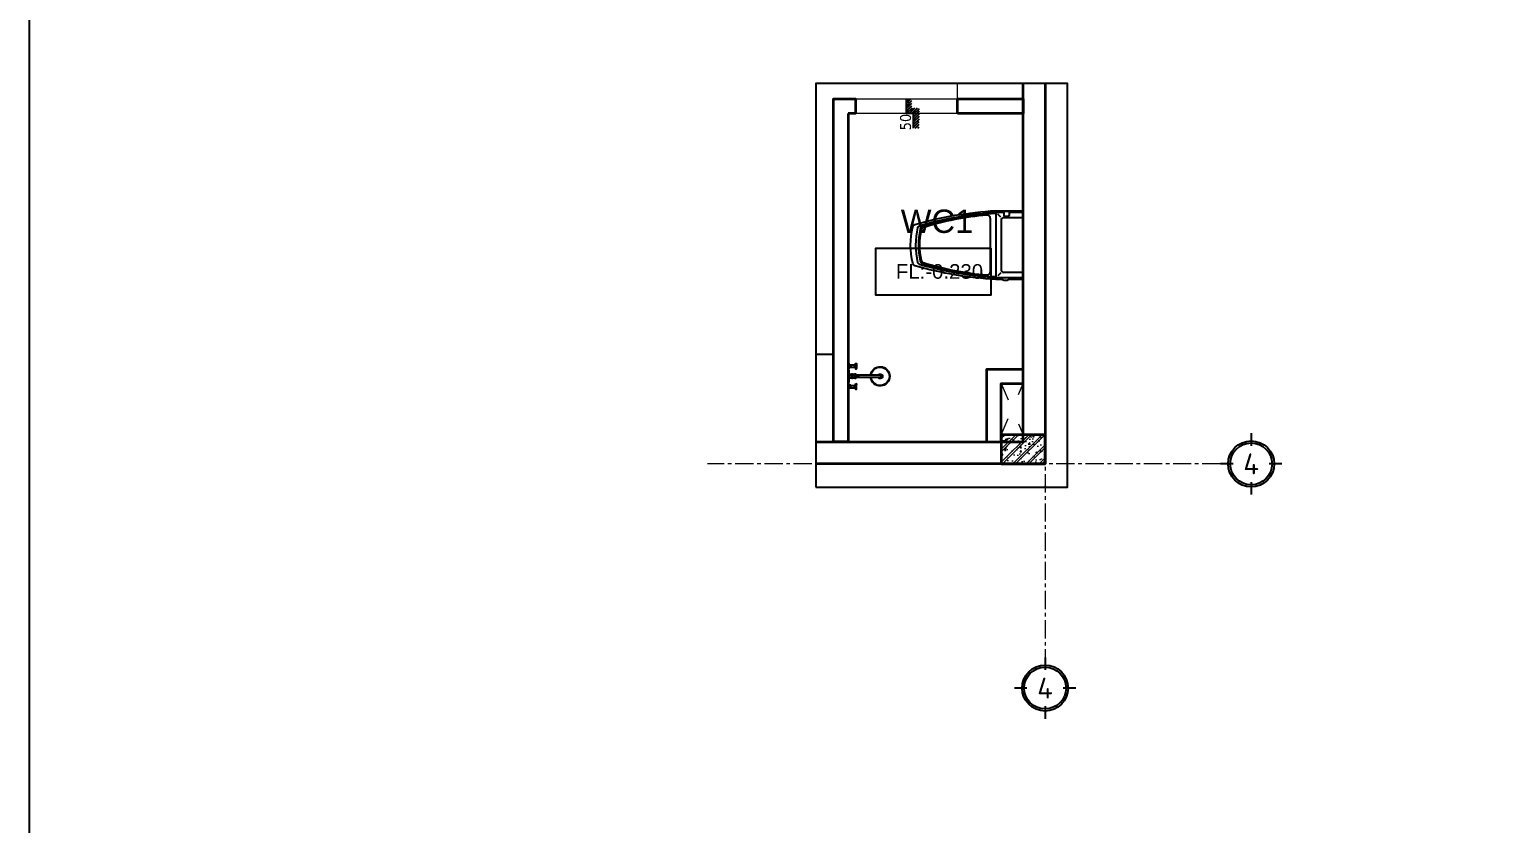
# Model space of a CAD drawing. Header units: inches. Extents: x 236662 to 497023, y -248575 to 81795.
# Drawn here: x 402912 to 412993, y -189015 to -183574 of the extents above; entities that cross this region are included whole.
import ezdxf
from ezdxf.enums import TextEntityAlignment as Align
from ezdxf.xclip import XClip

# ---------------------------------------------------------------- set-up
doc = ezdxf.new("R2010")
doc.units = ezdxf.units.IN
doc.header["$LTSCALE"] = 10
doc.header["$MEASUREMENT"] = 0
doc.set_wipeout_variables(frame=1)
for name, pattern in [('ACAD_ISO03W100', [30, 12, -18]), ('CENTER', [2, 1.25, -0.25, 0.25, -0.25]), ('DASHED2', [0.375, 0.25, -0.125]), ('HIDDEN', [0.375, 0.25, -0.125])]:
    doc.linetypes.add(name, pattern=pattern)
for name, color, linetype in [('01. HP_TEXT', 9, 'Continuous'), ('07. HP_KY HIEU', 43, 'Continuous'), ('07. HP_KY HIEU @ 1', 43, 'Continuous'), ('08. HP_DIM', 118, 'Continuous'), ('10. HP_VAT DUNG 1', 144, 'Continuous'), ('TEXT', 2, 'Continuous')]:
    doc.layers.add(name, color=color, linetype=linetype)
for name, color, linetype, lineweight in [('02. HP_BE TONG', 1, 'Continuous', 35), ('03. HP_TUONG', 2, 'Continuous', 35), ('05. HP_TRUC', 251, 'CENTER', 5), ('06. HP_THAY 1', 134, 'Continuous', 15), ('06. HP_THAY 2', 147, 'Continuous', 13), ('09_HP_HATCH', 8, 'Continuous', 5), ('14. HP_OPENING', 250, 'ACAD_ISO03W100', 5), ('GHICHU', 7, 'Continuous', 9), ('N KHUAT', 8, 'Continuous', 5)]:
    doc.layers.add(name, color=color, linetype=linetype, lineweight=lineweight)
doc.styles.add('AVO', font='VAVOB.TTF')
doc.styles.add('BAOANNOTE', font='arial.ttf', dxfattribs={"width": 0.8})
doc.styles.add('ISOCP50', font='isocpeur.ttf')
doc.styles.get("Standard").update_dxf_attribs({"font": 'arial.ttf'})
doc.styles.add('Tahoma', font='tahoma.ttf')
doc.styles.add('TEXT (none)', font='arial.ttf')
doc.styles.add('text2', font='VHELVCN.TTF')
doc.dimstyles.new('AL-100', dxfattribs={"dimtxt": 220, "dimasz": 150, "dimexe": 150, "dimexo": 150, "dimgap": 80, "dimtad": 1, "dimdec": 0, "dimzin": 9, "dimtxsty": 'text2', "dimblk": 'ARCHTICK', "dimcen": 1, "dimdle": 150, "dimclrd": 256, "dimclre": 256, "dimclrt": 7, "dimadec": 0, "dimazin": 0, "dimtfac": 1, "dimtdec": 0, "dimtix": 1, "dimtmove": 2, "dimatfit": 3, "dimldrblk": 'ARCHTICK', "dimfxl": 1, "dimtolj": 1, "dimtzin": 0, "dimlwd": -1, "dimlwe": -1, "dimarcsym": 0})

# ---------------------------------------------------------------- blocks, each defined once
blk = doc.blocks.new('_ArchTick')
at = {"color": 0, "linetype": 'ByBlock', "const_width": 0.15}
blk.add_lwpolyline([(-0.5, -0.5), (0.5, 0.5)], dxfattribs=at)
blk = doc.blocks.new('*D1342')
at = {"layer": '08. HP_DIM', "transparency": 16777216}
for p, q in [((1239, 150), (1239, -3750)), ((365, 0), (1389, 0)), ((365, -3600), (1389, -3600))]:
    blk.add_line(p, q, dxfattribs=at)
at = {"layer": 'Defpoints', "color": 0, "transparency": 16777216}
for p in [(215, 0), (215, -3600), (1239, -3600)]:
    blk.add_point(p, dxfattribs=at)
at = {"layer": '08. HP_DIM', "transparency": 16777216, "xscale": 150, "yscale": 150, "zscale": 150}
for p, rotation in [((1239, 0), 90), ((1239, -3600), 270)]:
    blk.add_blockref('_ArchTick', p, dxfattribs=dict(at, rotation=rotation))
at = {"layer": '08. HP_DIM', "color": 7, "transparency": 16777216, "insert": (1047, -1880), "char_height": 220, "attachment_point": 5, "rotation": 90, "style": 'text2'}
blk.add_mtext('\\A1;3600', dxfattribs=at)
blk = doc.blocks.new('Level mark - Plan 2')
blk.add_lwpolyline([(12.53, 0.4), (12.53, 3.6), (4.64, 3.6), (4.64, 0.4)], close=True)
at = {"style": 'BAOANNOTE', "flags": 8}
blk.add_attdef('FL%%P0.000', text='', height=2, dxfattribs=at).set_placement((9, 2), align=Align.MIDDLE_CENTER)
blk = doc.blocks.new('*D1343')
at = {"layer": '08. HP_DIM', "transparency": 16777216}
for p, q in [((-15000, -3756), (-15000, -4742)), ((-9550, -3756), (-9550, -4742)), ((-15150, -4592), (-9400, -4592))]:
    blk.add_line(p, q, dxfattribs=at)
at = {"layer": 'Defpoints', "color": 0, "transparency": 16777216}
for p in [(-15000, -3606), (-9550, -3606), (-9550, -4592)]:
    blk.add_point(p, dxfattribs=at)
at = {"layer": '08. HP_DIM', "transparency": 16777216, "xscale": 150, "yscale": 150, "zscale": 150, "rotation": 180}
blk.add_blockref('_ArchTick', (-15000, -4592), dxfattribs=at)
at = {"layer": '08. HP_DIM', "transparency": 16777216, "xscale": 150, "yscale": 150, "zscale": 150}
blk.add_blockref('_ArchTick', (-9550, -4592), dxfattribs=at)
at = {"layer": '08. HP_DIM', "color": 7, "transparency": 16777216, "insert": (-12275, -4402), "char_height": 220, "attachment_point": 5, "style": 'text2'}
blk.add_mtext('\\A1;5450', dxfattribs=at)
blk = doc.blocks.new('*D1344')
at = {"layer": '08. HP_DIM', "transparency": 16777216}
for p, q in [((-9550, -3750), (-9550, -4742)), ((-5450, -3750), (-5450, -4742)), ((-9700, -4592), (-5300, -4592))]:
    blk.add_line(p, q, dxfattribs=at)
at = {"layer": 'Defpoints', "color": 0, "transparency": 16777216}
for p in [(-9550, -3600), (-5450, -3600), (-5450, -4592)]:
    blk.add_point(p, dxfattribs=at)
at = {"layer": '08. HP_DIM', "transparency": 16777216, "xscale": 150, "yscale": 150, "zscale": 150, "rotation": 180}
blk.add_blockref('_ArchTick', (-9550, -4592), dxfattribs=at)
at = {"layer": '08. HP_DIM', "transparency": 16777216, "xscale": 150, "yscale": 150, "zscale": 150}
blk.add_blockref('_ArchTick', (-5450, -4592), dxfattribs=at)
at = {"layer": '08. HP_DIM', "color": 7, "transparency": 16777216, "insert": (-7500, -4402), "char_height": 220, "attachment_point": 5, "style": 'text2'}
blk.add_mtext('\\A1;4100', dxfattribs=at)
blk = doc.blocks.new('*D1345')
at = {"layer": '08. HP_DIM', "transparency": 16777216}
for p, q in [((-5450, -3750), (-5450, -4736)), ((0, -3750), (0, -4736)), ((-5600, -4586), (150, -4586))]:
    blk.add_line(p, q, dxfattribs=at)
at = {"layer": 'Defpoints', "color": 0, "transparency": 16777216}
for p in [(-5450, -3600), (0, -3600), (0, -4586)]:
    blk.add_point(p, dxfattribs=at)
at = {"layer": '08. HP_DIM', "transparency": 16777216, "xscale": 150, "yscale": 150, "zscale": 150, "rotation": 180}
blk.add_blockref('_ArchTick', (-5450, -4586), dxfattribs=at)
at = {"layer": '08. HP_DIM', "transparency": 16777216, "xscale": 150, "yscale": 150, "zscale": 150}
blk.add_blockref('_ArchTick', (0, -4586), dxfattribs=at)
at = {"layer": '08. HP_DIM', "color": 7, "transparency": 16777216, "insert": (-2725, -4396), "char_height": 220, "attachment_point": 5, "style": 'text2'}
blk.add_mtext('\\A1;5450', dxfattribs=at)
blk = doc.blocks.new('*D1346')
at = {"layer": '08. HP_DIM', "transparency": 16777216}
for p, q in [((-15000, -3750), (-15000, -5199)), ((0, -3750), (0, -5199)), ((-15150, -5049), (150, -5049))]:
    blk.add_line(p, q, dxfattribs=at)
at = {"layer": 'Defpoints', "color": 0, "transparency": 16777216}
for p in [(-15000, -3600), (0, -3600), (0, -5049)]:
    blk.add_point(p, dxfattribs=at)
at = {"layer": '08. HP_DIM', "transparency": 16777216, "xscale": 150, "yscale": 150, "zscale": 150, "rotation": 180}
blk.add_blockref('_ArchTick', (-15000, -5049), dxfattribs=at)
at = {"layer": '08. HP_DIM', "transparency": 16777216, "xscale": 150, "yscale": 150, "zscale": 150}
blk.add_blockref('_ArchTick', (0, -5049), dxfattribs=at)
at = {"layer": '08. HP_DIM', "color": 7, "transparency": 16777216, "insert": (-8000, -4857), "char_height": 220, "attachment_point": 5, "style": 'text2'}
blk.add_mtext('\\A1;15000', dxfattribs=at)
blk = doc.blocks.new('COT')
at = {"layer": '09_HP_HATCH'}
h = blk.add_hatch(dxfattribs=at)
h.set_pattern_fill('CHAU-01', color=256, scale=15, pattern_type=2)
h.set_pattern_definition([(50, (-55276.965, -37444.2), (107.58903, -9.41282), [11.25, -123.75]), (355, (-55276.97, -37444.2), (-20.8127, 112.82882), [9, -99]), (100.4514, (-55268, -37444.99), (86.7764, 103.41593), [9.56103, -105.17132]), (46.1842, (-55276.97, -37414.2), (160.08616, -24.82785), [16.875, -185.625]), (96.6356, (-55263.62, -37416.27), (140.1994, 146.11768), [14.34154, -157.75695]), (351.1842, (-55276.97, -37414.2), (140.1993, 146.1178), [13.5, -148.5]), (21, (-55261.965, -37421.7), (89.53606, -60.39283), [11.25, -123.75]), (326, (-55261.97, -37421.7), (36.4973, 108.7725), [9, -99]), (71.4514, (-55254.5, -37426.73), (126.0334, 48.37957), [9.56103, -105.17132]), (37.5, (-55276.965, -37444.2), (1.823978, 49.934078), [0, -97.8, 0, -100.5, 0, -99.375]), (7.5, (-55276.965, -37444.2), (39.46043, 59.161757), [0, -57.3, 0, -95.55, 0, -37.875]), (327.5, (-55310.415, -37444.2), (80.073365, -3.38323), [0, -37.5, 0, -117, 0, -155.25]), (317.5, (-55325.415, -37444.2), (87.477925, 15.01575), [0, -48.75, 0, -77.7, 0, -110.25]), (45, (-55276.965, -37444.2), (-45.07806, 45.07806), []), (45, (-55276.965, -37425.827), (-45.07806, 45.07806), [])])
h.paths.add_polyline_path([(0, -200), (300, -200), (300, 0), (0, 0)])
at = {"layer": '02. HP_BE TONG'}
blk.add_lwpolyline([(0, -200), (300, -200), (300, 0), (0, 0)], close=True, dxfattribs=at)
blk = doc.blocks.new('ádasdwdczxzc')
at = {"layer": '03. HP_TUONG'}
for p in [(-15000, 3600), (-9750, 3600), (-5550, 3600), (-300, 3600), (-15000, 200), (-9750, 200), (-5550, 200), (-300, 200)]:
    blk.add_blockref('COT', p, dxfattribs=at)
blk = doc.blocks.new('*D1347')
at = {"layer": '08. HP_DIM', "transparency": 16777216}
for p, q in [((-16981, 150), (-16981, -3750)), ((-15150, 0), (-17131, 0)), ((-15150, -3600), (-17131, -3600))]:
    blk.add_line(p, q, dxfattribs=at)
at = {"layer": 'Defpoints', "color": 0, "transparency": 16777216}
for p in [(-15000, 0, 6), (-16981, -3600), (-15000, -3600, 6)]:
    blk.add_point(p, dxfattribs=at)
at = {"layer": '08. HP_DIM', "transparency": 16777216, "xscale": 150, "yscale": 150, "zscale": 150}
for p, rotation in [((-16981, 0), 90), ((-16981, -3600), 270)]:
    blk.add_blockref('_ArchTick', p, dxfattribs=dict(at, rotation=rotation))
at = {"layer": '08. HP_DIM', "color": 7, "transparency": 16777216, "insert": (-17171, -1800), "char_height": 220, "attachment_point": 5, "rotation": 90, "style": 'text2'}
blk.add_mtext('\\A1;3600', dxfattribs=at)
blk = doc.blocks.new('Step Symbol - Metric')
h = blk.add_hatch()
h.set_pattern_fill('_USER', color=0, angle=45, style=0, pattern_type=0)
h.set_pattern_definition([(45, (0, 4), (-0.70711, 0.70711), [])])
h.paths.add_polyline_path([(8, 0), (8, -3), (-3, -3), (-3, 1), (-8, 1), (-8, 4), (0, 4), (0, 0)])
at = {"color": 0}
blk.add_lwpolyline([(8, 0), (0, 0), (0, 4), (-8, 4)], dxfattribs=at)
blk.add_attdef('Step', (2, 2), '', height=3, dxfattribs=at)
blk = doc.blocks.new('A$C53FC2B72')
for p, q in [((212, 2975), (628, 2975)), ((212, 2517), (212, 2975)), ((628, 2975), (628, 2517)), ((959, 2552), (959, 2940)), ((1014, 2995), (1654, 2995)), ((1709, 2940), (1709, 2552)), ((757, 2438), (87, 2438)), ((628, 2517), (212, 2517)), ((1654, 2498), (1014, 2498)), ((136, 2342), (0, 2342)), ((0, 2342), (0, 285)), ((56, 2407), (56, 2342)), ((136, 2342), (136, 285)), ((788, 2342), (788, 2407)), ((136, 2313), (757, 2313)), ((136, 1867), (136, 2258)), ((191, 2313), (678, 2313)), ((733, 2258), (733, 1867)), ((136, 1367), (136, 1758)), ((191, 1813), (678, 1813)), ((678, 1813), (191, 1813)), ((733, 1758), (733, 1367)), ((191, 1313), (678, 1313)), ((678, 1313), (191, 1313)), ((733, 1258), (733, 868)), ((678, 813), (191, 813)), ((733, 758), (733, 367)), ((136, 312), (755, 313)), ((678, 313), (191, 313)), ((0, 285), (136, 285)), ((54, 218), (54, 285)), ((786, 284), (786, 218)), ((755, 187), (85, 187)), ((628, 109), (212, 109)), ((212, 109), (212, -350)), ((628, -350), (628, 109)), ((212, -350), (628, -350))]:
    blk.add_line(p, q)
blk.add_lwpolyline([(1627, 1813), (1627, 813), (1043, 813), (1043, 1813)], close=True)
for points in [[(191, 813, -0.414214), (136, 868), (136, 1258, -0.414214), (191, 1313), (678, 1313, -0.414214), (733, 1258)], [(191, 313, -0.414214), (136, 367), (136, 758, -0.414214), (191, 813), (678, 813, -0.414214), (733, 758)]]:
    blk.add_lwpolyline(points, format="xyb")
for centre, radius, start, end in [((87, 2407), 30.4, 90, 180), ((757, 2407), 30.4, 0, 90), ((757, 2343), 30.4, 270, 0), ((191, 2258), 54.7, 90, 180), ((678, 2258), 54.7, 0, 90), ((191, 1867), 54.7, 180, 270), ((678, 1867), 54.7, 270, 0), ((191, 1758), 54.7, 90, 180), ((678, 1758), 54.7, 0, 90), ((191, 1367), 54.7, 180, 270), ((678, 1367), 54.7, 270, 0), ((678, 868), 54.7, 270, 0), ((678, 367), 54.7, 270, 0), ((755, 282), 30.4, 0, 90), ((85, 218), 30.4, 180, 270), ((755, 218), 30.4, 270, 0)]:
    blk.add_arc(centre, radius, start, end)
at = {"extrusion": (0, 0, -1)}
for centre, major_axis, start_param, end_param in [((1014, 2940), (-38.7, 38.7), 5.497787, 7.068583), ((1654, 2940), (38.7, 38.7), -0.785398, 0.785398), ((1014, 2552), (38.7, 38.7), 2.356194, 3.926991), ((1654, 2552), (-38.7, 38.7), 2.356194, 3.926991)]:
    blk.add_ellipse(centre, major_axis=major_axis, ratio=1, start_param=start_param, end_param=end_param, dxfattribs=at)
blk = doc.blocks.new('A$C43C72F30')
for p, q in [((0, 600), (0, 0)), ((1050, 600), (0, 600)), ((255, 444), (255, 531)), ((255, 531), (285, 531)), ((285, 444), (285, 531)), ((767, 447), (766, 534)), ((796, 534), (766, 534)), ((797, 447), (796, 534)), ((1050, 0), (1050, 600)), ((255, 444), (285, 444)), ((797, 447), (767, 447)), ((182, 317), (106, 273)), ((121, 247), (106, 273)), ((197, 291), (121, 247)), ((197, 291), (182, 317)), ((358, 317), (343, 291)), ((343, 291), (419, 247)), ((358, 317), (434, 273)), ((434, 273), (419, 247)), ((695, 319), (620, 274)), ((620, 274), (636, 249)), ((711, 293), (636, 249)), ((695, 319), (711, 293)), ((857, 295), (872, 321)), ((857, 295), (933, 252)), ((872, 321), (948, 278)), ((933, 252), (948, 278)), ((0, 0), (1050, 0))]:
    blk.add_line(p, q)
for centre, start, end in [((270, 350), 95.7392, 204.2608), ((270, 350), 335.7392, 84.2608), ((783, 354), 96.462, 204.9836), ((783, 354), 336.462, 84.9836), ((270, 350), 215.7392, 324.2608), ((783, 354), 216.462, 324.9836)]:
    blk.add_arc(centre, 150, start, end)
blk = doc.blocks.new('SIDEBYSIDE')
for p, q in [((1417078, 218642), (1416716, 218642)), ((1416716, 218642), (1416716, 218027)), ((1417665, 218642), (1417078, 218642)), ((1417078, 218642), (1417078, 218027)), ((1417078, 218027), (1417078, 218642)), ((1417665, 218027), (1417665, 218642)), ((1416716, 218027), (1417078, 218027)), ((1417078, 217991), (1416716, 217991)), ((1416716, 217991), (1416716, 217942)), ((1417078, 218027), (1417665, 218027)), ((1417665, 217991), (1417078, 217991)), ((1417078, 217991), (1417078, 217942)), ((1417078, 217942), (1417078, 217991)), ((1417665, 217942), (1417665, 217991)), ((1416716, 217942), (1417078, 217942)), ((1416989, 217942), (1416989, 217921)), ((1417050, 217942), (1416989, 217942)), ((1416989, 217921), (1417050, 217921)), ((1417050, 217921), (1417050, 217942)), ((1417078, 217942), (1417665, 217942)), ((1417107, 217942), (1417167, 217942)), ((1417107, 217921), (1417107, 217942)), ((1417167, 217921), (1417107, 217921)), ((1417167, 217942), (1417167, 217921))]:
    blk.add_line(p, q)
blk = doc.blocks.new('*U283')
blk.add_wipeout([(1150, -350), (0, -350), (0, 0), (1150, 0)])
for p, q in [((0, -350), (0, 0)), ((0, 0), (1150, 0)), ((20, -330), (20, 0)), ((1130, 0), (1130, -330)), ((1150, 0), (1150, -350)), ((1150, -330), (0, -330)), ((1150, -350), (0, -350))]:
    blk.add_line(p, q)
at = {"linetype": 'HIDDEN'}
blk.add_line((20, -175), (1130, -175), dxfattribs=at)
at = {"linetype": 'HIDDEN', "ltscale": 0.3}
for points in [[(30, 25), (40, 25, -0.414214), (50, 15), (50, -365, -0.414214), (40, -375), (30, -375, -0.414214), (20, -365), (20, 15, -0.414214)], [(105, 25), (115, 25, -0.414214), (125, 15), (125, -365, -0.414214), (115, -375), (105, -375, -0.414214), (95, -365), (95, 15, -0.414214)], [(180, 25), (190, 25, -0.414214), (200, 15), (200, -365, -0.414214), (190, -375), (180, -375, -0.414214), (170, -365), (170, 15, -0.414214)], [(255, 25), (265, 25, -0.414214), (275, 15), (275, -365, -0.414214), (265, -375), (255, -375, -0.414214), (245, -365), (245, 15, -0.414214)], [(330, 25), (340, 25, -0.414214), (350, 15), (350, -365, -0.414214), (340, -375), (330, -375, -0.414214), (320, -365), (320, 15, -0.414214)], [(405, 25), (415, 25, -0.414214), (425, 15), (425, -365, -0.414214), (415, -375), (405, -375, -0.414214), (395, -365), (395, 15, -0.414214)], [(480, 25), (490, 25, -0.414214), (500, 15), (500, -365, -0.414214), (490, -375), (480, -375, -0.414214), (470, -365), (470, 15, -0.414214)], [(555, 25), (565, 25, -0.414214), (575, 15), (575, -365, -0.414214), (565, -375), (555, -375, -0.414214), (545, -365), (545, 15, -0.414214)], [(630, 25), (640, 25, -0.414214), (650, 15), (650, -365, -0.414214), (640, -375), (630, -375, -0.414214), (620, -365), (620, 15, -0.414214)], [(705, 25), (715, 25, -0.414214), (725, 15), (725, -365, -0.414214), (715, -375), (705, -375, -0.414214), (695, -365), (695, 15, -0.414214)], [(780, 25), (790, 25, -0.414214), (800, 15), (800, -365, -0.414214), (790, -375), (780, -375, -0.414214), (770, -365), (770, 15, -0.414214)], [(855, 25), (865, 25, -0.414214), (875, 15), (875, -365, -0.414214), (865, -375), (855, -375, -0.414214), (845, -365), (845, 15, -0.414214)], [(930, 25), (940, 25, -0.414214), (950, 15), (950, -365, -0.414214), (940, -375), (930, -375, -0.414214), (920, -365), (920, 15, -0.414214)], [(1005, 25), (1015, 25, -0.414214), (1025, 15), (1025, -365, -0.414214), (1015, -375), (1005, -375, -0.414214), (995, -365), (995, 15, -0.414214)], [(1080, 25), (1090, 25, -0.414214), (1100, 15), (1100, -365, -0.414214), (1090, -375), (1080, -375, -0.414214), (1070, -365), (1070, 15, -0.414214)]]:
    blk.add_lwpolyline(points, format="xyb", close=True, dxfattribs=at)
for points in [[(20, -195), (20, -155), (30, -155), (30, -195)], [(1120, -195), (1120, -155), (1130, -155), (1130, -195)]]:
    blk.add_lwpolyline(points, close=True)
blk = doc.blocks.new('A$C75515FF3')
for p, q in [((524, 1569), (605, 1756)), ((590, 1720), (548, 1708)), ((605, 1756), (563, 1745)), ((590, 1720), (610, 1682)), ((605, 1756), (625, 1718)), ((558, 1648), (517, 1636)), ((574, 1684), (532, 1672)), ((558, 1648), (579, 1609)), ((574, 1684), (594, 1646)), ((405, 1513), (430, 1502)), ((543, 1611), (501, 1600)), ((543, 1611), (563, 1573)), ((541, 1454), (566, 1444)), ((180, 1200), (196, 844)), ((518, 1043), (509, 844)), ((196, 844), (257, 832)), ((509, 844), (448, 832))]:
    blk.add_line(p, q)
for points in [[(563, 1745), (491, 1576, 0.414214)], [(553, 1549), (625, 1718, 0.414214), (611, 1753), (599, 1759, 0.414214), (563, 1745)], [(405, 1513), (318, 1311, 0.414214)], [(447, 1543), (344, 1303, 0.414214)], [(487, 1328), (549, 1473, 0.414214), (521, 1544), (509, 1549, 0.414214), (438, 1521)], [(455, 1255), (559, 1495, 0.414214), (531, 1566), (518, 1572, 0.414214), (447, 1543)], [(479, 1241), (566, 1444, 0.414214)], [(487, 1328), (487, 1328, -0.414214), (416, 1300), (403, 1305, -0.414214), (375, 1376)], [(352, 969), (280, 942, 0.159003), (278, 939), (214, 610, 0.056269), (214, 609), (222, 151, 0.282908), (225, 147), (266, 128, 0.100529), (267, 128), (352, 124)], [(352, 969), (425, 942, -0.159003), (426, 939), (491, 610, -0.056269), (491, 609), (483, 151, -0.282908), (480, 147), (439, 128, -0.100529), (437, 128), (352, 124)]]:
    blk.add_lwpolyline(points, format="xyb")
for points in [[(118, 1278), (95, 1283), (77, 1288), (62, 1292), (51, 1295), (42, 1298), (36, 1301), (31, 1303), (27, 1305), (23, 1307), (20, 1308), (18, 1310), (16, 1311), (14, 1313), (13, 1314), (12, 1316), (12, 1317), (11, 1319), (11, 1320), (11, 1322), (11, 1324), (11, 1325), (12, 1327), (12, 1328), (13, 1329), (14, 1330), (15, 1331), (16, 1331), (17, 1332), (18, 1332), (19, 1332), (20, 1332), (21, 1332), (22, 1331), (22, 1331), (23, 1330), (24, 1330), (24, 1329), (25, 1328), (25, 1327), (25, 1326), (25, 1326), (25, 1325), (24, 1324), (24, 1324), (23, 1323), (23, 1322), (22, 1322), (22, 1321), (21, 1321), (21, 1320), (21, 1319), (21, 1319), (21, 1318), (22, 1317), (22, 1317), (23, 1316), (24, 1315), (25, 1314), (26, 1313), (28, 1312), (30, 1310), (33, 1309), (36, 1308), (39, 1306), (43, 1305), (47, 1303), (52, 1302), (57, 1300), (63, 1299), (68, 1297), (75, 1296), (81, 1294), (88, 1293), (94, 1291), (100, 1290), (106, 1288), (111, 1286), (115, 1284), (117, 1281), (118, 1278)], [(402, 1286), (287, 1320), (144, 1287), (133, 1213), (276, 1173)], [(402, 1286), (506, 1226), (580, 1099), (534, 1040), (407, 1117)], [(589, 1072), (608, 1059), (624, 1049), (637, 1041), (647, 1035), (655, 1031), (662, 1028), (667, 1025), (671, 1024), (675, 1023), (678, 1022), (681, 1021), (683, 1021), (685, 1020), (687, 1021), (689, 1021), (690, 1021), (692, 1022), (693, 1023), (694, 1024), (696, 1025), (696, 1027), (697, 1028), (698, 1029), (698, 1031), (698, 1032), (698, 1033), (698, 1034), (698, 1035), (697, 1036), (696, 1037), (696, 1037), (695, 1038), (694, 1038), (693, 1039), (692, 1039), (691, 1039), (690, 1039), (689, 1038), (689, 1038), (688, 1037), (687, 1037), (687, 1036), (687, 1035), (687, 1035), (687, 1034), (686, 1033), (686, 1032), (686, 1032), (686, 1031), (686, 1030), (685, 1030), (685, 1029), (684, 1029), (684, 1029), (683, 1029), (682, 1028), (680, 1029), (679, 1029), (677, 1029), (675, 1030), (672, 1030), (670, 1031), (667, 1033), (663, 1034), (660, 1036), (656, 1038), (651, 1040), (647, 1043), (642, 1046), (637, 1049), (632, 1052), (626, 1056), (621, 1060), (615, 1064), (609, 1067), (604, 1070), (599, 1072), (595, 1073), (592, 1073), (589, 1072)], [(356, 959), (289, 933), (225, 609), (233, 156), (269, 139), (353, 136)], [(349, 959), (416, 933), (480, 609), (472, 156), (436, 139), (352, 136)], [(189, 250), (107, 257), (177, 655), (203, 650), (189, 250)], [(227, 146), (235, 118), (245, 92), (257, 73), (268, 59), (281, 49), (293, 44), (305, 40), (316, 38), (326, 36), (336, 35), (345, 35), (354, 34), (363, 34), (371, 35), (380, 36), (389, 37), (399, 39), (409, 43), (419, 49), (430, 59), (441, 72), (452, 92), (463, 118), (471, 143)], [(267, 128), (276, 107), (284, 92), (292, 83), (299, 78), (305, 75), (313, 73), (321, 71), (331, 70), (339, 69), (347, 68), (354, 68), (361, 68), (368, 69), (375, 69), (383, 71), (389, 72), (394, 74), (399, 77), (405, 82), (412, 91), (421, 107), (430, 127)], [(429, 58), (429, 0), (278, 0)], [(278, 0), (278, 51)]]:
    blk.add_lwpolyline(points)
for points in [[(304, 1307), (302, 1276, -0.410324), (295, 1270), (189, 1274, -0.378952), (182, 1280), (182, 1288, -0.387788), (187, 1295), (296, 1314, -0.482138)], [(299, 1247), (276, 1160, 0.369055), (280, 1152), (389, 1105, 0.369055), (397, 1108), (445, 1184, 0.460861), (442, 1194), (308, 1252, 0.460861)], [(308, 1229), (292, 1168, 0.369055), (296, 1160), (383, 1122, 0.369055), (392, 1125), (425, 1178, 0.460861), (422, 1188), (317, 1233, 0.460861)], [(306, 1292), (308, 1276, 0.263447), (312, 1271), (453, 1210, 0.284079), (460, 1211), (472, 1221, 0.557537), (470, 1232), (315, 1299, 0.582971)], [(495, 1210), (474, 1187, 0.410324), (474, 1178), (550, 1103, 0.378952), (559, 1103), (565, 1107, 0.387788), (566, 1116), (506, 1209, 0.482138)]]:
    blk.add_lwpolyline(points, format="xyb", close=True)
for points in [[(6, 1240), (14, 1285), (8, 1286), (0, 1242)], [(110, 1228), (116, 1260), (15, 1278), (9, 1246)], [(125, 1214), (137, 1288), (126, 1290), (114, 1215)], [(226, 1051), (226, 1090), (136, 1090), (136, 1051)], [(334, 1101), (334, 982), (290, 982), (290, 1101)], [(415, 1099), (415, 981), (371, 981), (371, 1099)], [(540, 1035), (586, 1094), (595, 1088), (548, 1028)], [(558, 1032), (577, 1058), (659, 997), (640, 971)], [(638, 965), (665, 1001), (670, 997), (643, 961)], [(215, 700), (209, 674), (171, 682), (177, 708)], [(224, 742), (218, 716), (180, 724), (186, 750)], [(235, 782), (229, 756), (191, 764), (197, 791)], [(502, 599), (502, 638), (591, 638), (591, 599)], [(126, 175), (134, 248), (157, 245), (149, 173)]]:
    blk.add_lwpolyline(points, close=True)
for centre, radius, start, end in [((352, 969), 396, 249.5167, 290.4833), ((352, 895), 396, 249.5167, 290.4833), ((352, 969), 420, 250.8281, 289.1719), ((352, 895), 420, 250.8281, 289.1719), ((352, 573), 396, 252.3489, 287.6511), ((352, 573), 420, 253.4375, 286.5625)]:
    blk.add_arc(centre, radius, start, end)
blk = doc.blocks.new('ÁDASD')
for points in [[(0, 380, 0.414214), (-20, 400), (-475, 400, 0.414214), (-495, 380), (-495, -380, 0.414214), (-475, -400), (-20, -400, 0.414214), (0, -380)], [(-90, 375), (-450, 375, 0.414214), (-470, 355), (-470, -355, 0.414214), (-450, -375), (-90, -375, 0.414214), (-70, -355), (-70, 355, 0.414214)]]:
    blk.add_lwpolyline(points, format="xyb", close=True)
for points in [[(-222, -278), (-99, -278)], [(-160, -340), (-160, -217)]]:
    blk.add_lwpolyline(points, close=True)
blk.add_circle((-156, -278), 36.1)
blk = doc.blocks.new('DRFHBTY')
at = {"color": 251, "linetype": 'Continuous', "lineweight": 0}
for p, q in [((1752175, 23778), (1752175, 23817)), ((1752175, 23817), (1752175, 23745)), ((1752175, 23778), (1752175, 23816)), ((1752175, 23816), (1752175, 23748)), ((1752204, 23778), (1752145, 23778)), ((1752175, 23778), (1752204, 23778))]:
    blk.add_line(p, q, dxfattribs=at)
at = {"lineweight": 0}
for p, q in [((1752160, 23565), (1752168, 23628)), ((1752168, 23628), (1752171, 23563)), ((1752180, 23628), (1752168, 23628)), ((1752180, 23628), (1752177, 23563)), ((1752188, 23565), (1752180, 23628)), ((1752171, 23563), (1752175, 23563)), ((1752177, 23563), (1752173, 23563))]:
    blk.add_line(p, q, dxfattribs=at)
for radius in [215, 196]:
    blk.add_circle((1752175, 23778), radius, dxfattribs=at)
at = {"color": 251, "lineweight": 0}
blk.add_arc((1752175, 23778), 145, 80.6039, 208.921, dxfattribs=at)
at = {"color": 251, "linetype": 'Continuous', "lineweight": 0}
for radius, start, end in [(16.2, 89.177, 270.823), (16.2, 269.177, 90.823), (12, 88.8848, 271.1152), (12, 268.8848, 91.1152)]:
    blk.add_arc((1752175, 23778), radius, start, end, dxfattribs=at)
at = {"lineweight": 0}
for start, end in [(175.1531, 270.3684), (269.6316, 4.8469)]:
    blk.add_arc((1752174, 23564), 13.6, start, end, dxfattribs=at)
blk = doc.blocks.new('FDGGDFGDFGDFGFD')
at = {"color": 252}
for p, q in [((-180, 204.7), (-180, -204.7)), ((-146.7, 181.8), (-165.9, 201)), ((-127.4, 212.8), (-127.4, 193.9)), ((-92.3, 212.8), (-92.3, 193.9)), ((-215.1, 175), (-215.1, -175)), ((-144.9, 160.6), (-144.9, -160.6)), ((0, 178.6), (-126.9, 178.6)), ((-100.4, 185.8), (-119.3, 185.8)), ((-146.7, -181.8), (-165.9, -201)), ((0, -178.6), (-126.9, -178.6))]:
    blk.add_line(p, q, dxfattribs=at)
blk.add_lwpolyline([(-100.4, 220.9, -0.381966), (-92.3, 213.7), (-9, 213.7, -0.414214), (0, 204.7), (0, -204.7, -0.414214), (-9, -213.7), (-171, -213.7, -0.056436), (-673.2, -128.2, -0.271858), (-687.3, -113.3, -0.114547), (-687.2, 113.4, -0.271578), (-673, 128.2, -0.056423), (-171, 213.7), (-127.3, 213.7, -0.381966), (-119.3, 220.9)], format="xyb", close=True, dxfattribs=at)
blk.add_lwpolyline([(-237, 195.2), (-237, 195.2)], close=True, dxfattribs=at)
for centre, radius, start, end in [((-85, -1683.8), 1892.3, 92.87428, 107.65536), ((-85, -1683.8), 1885.1, 94.62454, 107.52765), ((-235.4, 175), 20.3, 0, 94.62462), ((-171, 204.7), 9, 90, 180), ((-119.3, 193.9), 8.1, 180, 270), ((-100.4, 193.9), 8.1, 270, 0), ((-201.2, 0), 482.8, 167.50587, 192.49413), ((-195.6, -0.6), 481.2, 168.10049, 191.73735), ((-652.8, 100.1), 20.3, 107.65536, 167.50587), ((-646.6, 94.5), 20.3, 107.52765, 168.10049), ((-126.9, 160.6), 18, 90, 180), ((-652.8, -100.1), 20.3, 192.49413, 252.34464), ((-646.9, -94.4), 20.3, 191.73735, 252.46396), ((-85, 1683.8), 1892.3, 252.34464, 267.12572), ((-85, 1683.8), 1885.1, 252.46396, 265.37538), ((-235.4, -175), 20.3, 265.37538, 0), ((-126.9, -160.6), 18, 180, 270), ((-171, -204.7), 9, 180, 270)]:
    blk.add_arc(centre, radius, start, end, dxfattribs=at)
blk = doc.blocks.new('xi bet')
blk.add_lwpolyline([(-4710337.2, 6048009.8), (-4710167.1, 6048009.8, 0.414214), (-4710157.7, 6048019.2), (-4710157.7, 6048449.2, 0.414214), (-4710167.1, 6048458.6), (-4710254.6, 6048458.6, 0.381966), (-4710263.1, 6048466.2), (-4710282.9, 6048466.2, 0.381966), (-4710291.4, 6048458.6), (-4710337.2, 6048458.6, 0.056423), (-4710864.4, 6048368.9, 0.271578), (-4710879.2, 6048353.2, 0.114547), (-4710879.3, 6048115.2, 0.271858), (-4710864.5, 6048099.6, 0.056436)], format="xyb", close=True)
at = {"linetype": 'Continuous', "xscale": -1, "rotation": 180}
blk.add_blockref('FDGGDFGDFGDFGFD', (-4710157.7, 6048234.2), dxfattribs=at)
blk = doc.blocks.new('voisen')
for p, q in [((0, -108), (0, 108)), ((0, 89), (6, 89)), ((0, 51), (0, 89)), ((6, 51), (0, 51)), ((6, 89), (6, 51)), ((6, 60), (6, 79)), ((220, 8), (6, 8)), ((220, -8), (6, -8))]:
    blk.add_line(p, q)
at = {"color": 251}
for p, q in [((6, 79), (19, 79)), ((19, 60), (6, 60)), ((25, 13), (6, 13)), ((19, 79), (19, 60)), ((19, 78), (44, 78)), ((19, 62), (44, 62)), ((47, 13), (28, 13)), ((44, 78), (44, 62)), ((44, 74), (50, 74)), ((44, 65), (50, 65)), ((50, 85), (50, 54)), ((50, 74), (50, 65)), ((50, 70), (58, 70)), ((53, 6), (53, -6)), ((53, 6), (53, -6)), ((54, 6), (54, -6)), ((56, 6), (56, -6)), ((57, 6), (57, -6)), ((58, 85), (58, 54)), ((58, 6), (58, -6)), ((59, 6), (59, -6)), ((63, 6), (63, -6)), ((64, 6), (64, -6)), ((65, 6), (65, -6)), ((66, 6), (66, -6)), ((67, 6), (67, -6)), ((67, 6), (67, -6)), ((67, 6), (67, -6)), ((67, 6), (67, -6)), ((68, 6), (68, -6)), ((68, 6), (68, -6)), ((70, 6), (70, -6)), ((71, 6), (71, -6)), ((72, 6), (72, -6)), ((25, -13), (6, -13)), ((19, -62), (44, -62)), ((19, -78), (44, -78)), ((47, -13), (28, -13)), ((44, -78), (44, -62)), ((44, -65), (50, -65)), ((44, -74), (50, -74)), ((50, -85), (50, -54)), ((50, -74), (50, -65)), ((50, -70), (58, -70)), ((58, -85), (58, -54))]:
    blk.add_line(p, q, dxfattribs=at)
for points in [[(0, 41), (0, -41), (6, -41), (6, 41)], [(0, 16), (6, 16), (6, -16), (0, -16)], [(0, -89), (6, -89), (6, -51), (0, -51)]]:
    blk.add_lwpolyline(points, close=True)
for points in [[(25, 16), (25, -16), (28, -16), (28, 16)], [(47, 16), (47, -16), (50, -16), (50, 16)], [(53, 6), (53, -6), (72, -6), (72, 6)], [(6, -60), (6, -79), (19, -79), (19, -60)]]:
    blk.add_lwpolyline(points, close=True, dxfattribs=at)
for start, end in [(23.7423, 53.63), (306.3739, 336.2616)]:
    blk.add_arc((41, 0), 15.6, start, end, dxfattribs=at)
for radius, start, end in [(66, 186.8371, 173.1629), (62.9, 187.1808, 172.8192), (15.7, 210, 150), (7.86, 270, 90)]:
    blk.add_arc((220, 0), radius, start, end)
blk.add_ellipse((54, 85), major_axis=(-2.67, 2.67), ratio=1, start_param=5.497753, end_param=11.780938, dxfattribs=at)
at = {"color": 251, "extrusion": (0, 0, -1)}
blk.add_ellipse((54, 54), major_axis=(-2.67, 2.67), ratio=1, start_param=3.927025, end_param=10.21021, dxfattribs=at)
at = {"color": 251}
blk.add_ellipse((54, -54), major_axis=(0, 3.77), ratio=1, dxfattribs=at)
at = {"color": 251, "extrusion": (0, 0, -1)}
blk.add_ellipse((54, -85), major_axis=(0, -3.77), ratio=1, dxfattribs=at)
blk = doc.blocks.new('sđfsdfdfsd')
for p, q in [((-375, 600), (-375, 1780)), ((-375, 1780), (375, 1780)), ((375, 1780), (375, 600)), ((-619, 1662), (-238, 1694)), ((-185, 1641), (-185, 1271)), ((185, 1641), (185, 1271)), ((619, 1662), (238, 1694)), ((-238, 1218), (-619, 1250)), ((238, 1218), (619, 1250)), ((-619, 1088), (-238, 1121)), ((619, 1088), (238, 1121)), ((-185, 1068), (-185, 698)), ((185, 1068), (185, 698)), ((-238, 645), (-619, 677)), ((238, 645), (619, 677)), ((-619, 530), (-238, 563)), ((-375, 600), (375, 600)), ((-185, 510), (-185, 140)), ((185, 510), (185, 140)), ((619, 530), (238, 563)), ((-238, 87), (-619, 119)), ((238, 87), (619, 119))]:
    blk.add_line(p, q)
at = {"linetype": 'DASHED2', "ltscale": 25}
blk.add_lwpolyline([(-375, 600), (375, 600), (375, 0), (-375, 0)], close=True, dxfattribs=at)
for centre, radius, start, end in [((-351, 1456), 390, 142.416, 217.584), ((-351, 1456), 337, 142.416, 217.584), ((-643, 1674), 26.9, 333.4804, 131.3517), ((-238, 1641), 52.9, 0, 90), ((238, 1641), 52.9, 90, 180), ((643, 1674), 26.9, 48.6483, 206.5196), ((351, 1456), 337, 322.416, 37.584), ((351, 1456), 390, 322.416, 37.584), ((-643, 1238), 26.9, 228.6483, 26.5196), ((-238, 1271), 52.9, 270, 0), ((238, 1271), 52.9, 180, 270), ((643, 1238), 26.9, 153.4804, 311.3517), ((-351, 883), 390, 142.416, 217.584), ((-643, 1100), 26.9, 333.4804, 131.3517), ((-238, 1068), 52.9, 0, 90), ((238, 1068), 52.9, 90, 180), ((643, 1100), 26.9, 48.6483, 206.5196), ((351, 883), 390, 322.416, 37.584), ((-351, 883), 337, 142.416, 217.584), ((351, 883), 337, 322.416, 37.584), ((-643, 665), 26.9, 228.6483, 26.5196), ((-238, 698), 52.9, 270, 0), ((238, 698), 52.9, 180, 270), ((643, 665), 26.9, 153.4804, 311.3517), ((-351, 325), 390, 142.416, 217.584), ((-351, 325), 337, 142.416, 217.584), ((-643, 542), 26.9, 333.4804, 131.3517), ((-238, 510), 52.9, 0, 90), ((238, 510), 52.9, 90, 180), ((643, 542), 26.9, 48.6483, 206.5196), ((351, 325), 337, 322.416, 37.584), ((351, 325), 390, 322.416, 37.584), ((-643, 107), 26.9, 228.6483, 26.5196), ((-238, 140), 52.9, 270, 0), ((238, 140), 52.9, 180, 270), ((643, 107), 26.9, 153.4804, 311.3517)]:
    blk.add_arc(centre, radius, start, end)
blk = doc.blocks.new('MB LCD')
for p, q in [((193, 20), (-193, 20)), ((-193, 0), (-193, 20)), ((193, 0), (193, 20))]:
    blk.add_line(p, q)
for points in [[(950, 60), (-950, 60), (-950, 110), (950, 110)], [(300, 60), (-308, 60), (-233, 0), (233, 0)]]:
    blk.add_lwpolyline(points, close=True)
blk = doc.blocks.new('NOITHATTANG1')
at = {"layer": '06. HP_THAY 2'}
for p, q in [((-600, 3060), (-600, 3450)), ((-600, 2500), (-600, 2803))]:
    blk.add_line(p, q, dxfattribs=at)
at = {"layer": '10. HP_VAT DUNG 1'}
for points in [[(-14700, 3450), (-13000, 3450), (-13000, 3050), (-14700, 3050)], [(-7576, 1050), (-6550, 1050), (-6550, 150), (-8096, 150), (-7911, 470), (-7756, 380), (-8000, 664), (-7849, 577)]]:
    blk.add_lwpolyline(points, close=True, dxfattribs=at)
for points in [[(-9650, 3050), (-9650, 3450), (-13000, 3450), (-13000, 3050), (-9600, 3050)], [(-1450, 150), (-1450, 750), (-5400, 750), (-5400, 150), (-1450, 150)]]:
    blk.add_lwpolyline(points, dxfattribs=at)
for name, p, xscale, rotation in [('MB LCD', (-11485, 3450), -1, 180), ('voisen', (-1350, 600), -0.9999999999999993, 179.998763653426)]:
    blk.add_blockref(name, p, dxfattribs=dict(at, xscale=xscale, rotation=rotation))
blk.add_blockref('sđfsdfdfsd', (-3825, 1670), dxfattribs=at)
at = {"layer": '10. HP_VAT DUNG 1', "extrusion": (0, 0, -1), "xscale": -1, "zscale": -1, "rotation": 270}
blk.add_blockref('DRFHBTY', (-23351, -1749244), dxfattribs=at)
at = {"layer": '10. HP_VAT DUNG 1'}
for name, p, rotation in [('A$C53FC2B72', (-10000, 147), 90), ('A$C75515FF3', (-14403, 1500), 245.723313623377), ('ÁDASD', (-2680, 202), 270)]:
    blk.add_blockref(name, p, dxfattribs=dict(at, rotation=rotation))
at = {"layer": '10. HP_VAT DUNG 1', "extrusion": (0, 0, -1), "rotation": 180}
for name, p, xscale, yscale, zscale in [('xi bet', (-4945516, 6352145), 1.049999999813735, 1.049999999813735, -1.049999999813735), ('SIDEBYSIDE', (-1353347, 210155), -0.9592233009713595, 0.9592233009713595, -0.9592233009713595)]:
    blk.add_blockref(name, p, dxfattribs=dict(at, xscale=xscale, yscale=yscale, zscale=zscale))
at = {"layer": '10. HP_VAT DUNG 1', "xscale": -0.8, "yscale": 0.8, "zscale": 0.8, "rotation": 180}
blk.add_blockref('A$C43C72F30', (-4720, 689), dxfattribs=at)
at = {"layer": '10. HP_VAT DUNG 1'}
blk.add_blockref('*U283', (-14700, 3425), dxfattribs=at)
blk.add_line((-13550, 3050), (-13550, 3450), dxfattribs=at)
at = {"layer": '10. HP_VAT DUNG 1', "linetype": 'HIDDEN'}
blk.add_lwpolyline([(-13520, 3420), (-13030, 3420), (-13030, 3080), (-13520, 3080)], close=True, dxfattribs=at)
blk = doc.blocks.new('grid test1')
at = {"ltscale": 20}
for p, q in [((0, 440), (0, 260)), ((-260, 0), (-440, 0)), ((440, 0), (260, 0)), ((0, -260), (0, -440))]:
    blk.add_line(p, q, dxfattribs=at)
at = {"color": 251, "ltscale": 20, "true_color": 0x636466}
for radius in [330, 300]:
    blk.add_circle((0, 0), radius, dxfattribs=at)
at = {"layer": '01. HP_TEXT', "color": 2, "ltscale": 20, "true_color": 0xf1eb1f, "style": 'ISOCP50'}
blk.add_attdef('GRID', text='', height=300, dxfattribs=at).set_placement((-37, 0), align=Align.MIDDLE_CENTER)
blk = doc.blocks.new('mb tang 1')
at = {"layer": '07. HP_KY HIEU'}
h = blk.add_hatch(color=256, dxfattribs=at)
h.dxf.hatch_style = 1
edge = h.paths.add_edge_path()
edge.add_arc((-8950, -2050), 25, 0, 360)
at = {"layer": '09_HP_HATCH'}
h = blk.add_hatch(dxfattribs=at)
h.set_pattern_fill('CROSS', color=256, scale=200)
h.set_pattern_definition([(0, (-48122.284, -38835.594), (50, 50), [25, -75]), (90, (-48109.784, -38848.094), (-50, 50), [25, -75])])
edge = h.paths.add_edge_path()
edge.add_arc((-5600, -550), 50, 270, 360)
edge.add_line((-5550, -550), (-5550, -200))
edge.add_line((-5550, -200), (-9450, -200))
edge.add_line((-9450, -200), (-9450, -600))
edge.add_line((-9450, -600), (-5600, -600))
at = {"layer": '03. HP_TUONG'}
for p, q in [((-14700, -550), (-15000, -550)), ((-14700, -3050), (-15000, -3050))]:
    blk.add_line(p, q, dxfattribs=at)
for points in [[(-15000, -550), (-15000, 0), (0, 0), (0, -3600), (-15000, -3600), (-15000, -3050)], [(-14700, -3050), (-14700, -3450), (-150, -3450), (-150, -150), (-14700, -150), (-14700, -550)], [(-1350, -1200), (-1350, -3450), (-1450, -3450), (-1450, -1100), (-1350, -1100)], [(-1350, -1100), (-1300, -1100), (-1300, -1200), (-1350, -1200)], [(-400, -3450), (-400, -2950), (-150, -2950)], [(-300, -3450), (-300, -3050), (-150, -3050)]]:
    blk.add_lwpolyline(points, dxfattribs=at)
for points in [[(-9650, -150), (-9450, -150), (-9450, -750), (-9650, -750)], [(-600, -1200), (-600, -1100), (-150, -1100), (-150, -1200)], [(-9475, -2287.5), (-9625, -2287.5), (-9625, -2362.5), (-9475, -2362.5)], [(-9475, -2362.5), (-9625, -2362.5), (-9625, -2287.5), (-9475, -2287.5)], [(-5400, -2450), (-5550, -2450), (-5550, -3450), (-5400, -3450)], [(-9475, -2761.1), (-9625, -2761.1), (-9625, -2686.1), (-9475, -2686.1)], [(-9475, -3172.7), (-9625, -3172.7), (-9625, -3097.7), (-9475, -3097.7)]]:
    blk.add_lwpolyline(points, close=True, dxfattribs=at)
at = {"layer": '06. HP_THAY 1'}
for points in [[(-9450, -150), (-5550, -150), (-5550, -200), (-9450, -200)], [(-9650, -2500), (-9450, -2500), (-9450, -3450), (-9650, -3450)]]:
    blk.add_lwpolyline(points, close=True, dxfattribs=at)
blk.add_lwpolyline([(-7576, -2550), (-8500, -2550), (-8500, -2500), (-7547.1, -2500)], dxfattribs=at)
at = {"layer": '06. HP_THAY 2'}
for p, q in [((-5400, -150), (-5400, -2450)), ((-8500, -2500), (-9450, -3450))]:
    blk.add_line(p, q, dxfattribs=at)
for points in [[(-9450, -750), (-5600, -750, 0.4142136), (-5400, -550), (-5400, -200)], [(-9450, -600), (-5600, -600, 0.4142136), (-5550, -550), (-5550, -200)]]:
    blk.add_lwpolyline(points, format="xyb", dxfattribs=at)
for points in [[(-14700, -550), (-15000, -550), (-15000, -3050), (-14700, -3050)], [(-1300, -1100), (-600, -1100), (-600, -1200), (-1300, -1200)], [(-9450, -3450), (-9450, -2500), (-8500, -2500), (-8500, -3450)], [(-8500, -3450), (-8500, -2550), (-8250, -2550), (-8250, -3450)]]:
    blk.add_lwpolyline(points, close=True, dxfattribs=at)
for points in [[(-9650, -2500), (-9650, -2000), (-8175, -2000), (-8175, -2500)], [(-8500, -2500), (-9450, -2500), (-9450, -2250), (-8500, -2250), (-8500, -2500)], [(-8095.6, -3450), (-8250, -3450), (-8250, -2550), (-8000, -2550), (-8000, -3284.4)], [(-8000, -3284.4), (-8000, -2550), (-7750, -2550), (-7750, -2851.4)], [(-8000, -3284.4), (-8000, -2550), (-7750, -2550), (-7750, -2851.4)], [(-7750, -2851.4), (-7750, -2550), (-7576, -2550)], [(-7750, -2851.4), (-7750, -2550), (-7576, -2550)], [(-7845.6, -3450), (-8000, -3450)]]:
    blk.add_lwpolyline(points, dxfattribs=at)
at = {"layer": '07. HP_KY HIEU', "linetype": 'DASHED2'}
blk.add_lwpolyline([(-8950, -2075), (-8950, -3000), (-7946.5, -3000)], dxfattribs=at)
at = {"layer": '07. HP_KY HIEU'}
blk.add_circle((-8950, -2050), 25, dxfattribs=at)
at = {"layer": '14. HP_OPENING'}
for p, q in [((-300, -3050), (-150, -3400)), ((-300, -3400), (-150, -3050))]:
    blk.add_line(p, q, dxfattribs=at)
at = {"layer": 'N KHUAT', "linetype": 'Continuous', "const_width": 20}
blk.add_lwpolyline([(-8000.1, -2884.5), (-7946.5, -3000), (-8007.1, -3104)], dxfattribs=at)
ref = blk.add_blockref('Level mark - Plan 2', (-8257.8, -1205.2), dxfattribs=dict(xscale=-100, yscale=100, zscale=100, rotation=180))
ref.add_attrib('FL%%P0.000', 'FL:%%P0.000', dxfattribs={"height": 100, "style": 'BAOANNOTE'}).set_placement((-7357.8, -1403.9), align=Align.MIDDLE_CENTER)
ref = blk.add_blockref('Level mark - Plan 2', (-13193.3, -2003.9), dxfattribs=dict(xscale=100, yscale=100, zscale=100))
ref.add_attrib('FL%%P0.000', 'FL:%%P0.000', dxfattribs={"height": 100, "style": 'BAOANNOTE'}).set_placement((-12293.3, -1803.9), align=Align.MIDDLE_CENTER)
ref = blk.add_blockref('Level mark - Plan 2', (-4266.2, -1921), dxfattribs=dict(xscale=-100, yscale=100, zscale=100, rotation=180))
ref.add_attrib('FL%%P0.000', 'FL:-0.200', dxfattribs={"height": 100, "style": 'BAOANNOTE'}).set_placement((-3366.2, -2119.7), align=Align.MIDDLE_CENTER)
ref = blk.add_blockref('Level mark - Plan 2', (-1623.8, -2083), dxfattribs=dict(xscale=-100, yscale=100, zscale=100, rotation=180))
ref.add_attrib('FL%%P0.000', 'FL:-0.230', dxfattribs={"height": 100, "style": 'BAOANNOTE'}).set_placement((-723.8, -2281.7), align=Align.MIDDLE_CENTER)
at = {"layer": '07. HP_KY HIEU @ 1'}
ref = blk.add_blockref('Step Symbol - Metric', (-900.7, -1200), dxfattribs=dict(at, xscale=-12.50000000000001, yscale=12.50000000000001, zscale=12.5, rotation=90))
ref.add_attrib('Step', '50', (-919.1, -1314.3), dxfattribs={"layer": '0', "color": 7, "height": 75, "rotation": 90, "style": 'Tahoma'})
at = {"layer": '08. HP_DIM'}
blk.add_blockref('ádasdwdczxzc', (0, -3600), dxfattribs=at)
at = {"layer": '01. HP_TEXT', "style": 'TEXT (none)'}
for s, p in [('SẢNH THANG', (-8139.4, -1136)), ('P.KHÁCH ', (-12831.3, -1551.7)), ('BẾP + ĂN', (-3926.1, -1875.4)), ('WC1', (-989.2, -2017.6))]:
    blk.add_text(s, height=159.88, dxfattribs=at).set_placement(p)
at = {"layer": 'GHICHU', "color": 0, "linetype": 'Continuous', "style": 'AVO'}
for s, p in [('1', (-9403.2, -2180.2)), ('3', (-9403.2, -2681)), ('5', (-8425.5, -3384.9))]:
    blk.add_text(s, height=121, dxfattribs=at).set_placement(p)
at = {"layer": '08. HP_DIM'}
dim = blk.add_linear_dim(base=(-16981.5, -3600, -6.3), p1=(-15000, 0), p2=(-15000, -3600), angle=90, dimstyle='AL-100', dxfattribs=at)
dim.commit()
dim.dimension.update_dxf_attribs({"geometry": '*D1347', "text_midpoint": (-17171.5, -1800, -6.3)})
dim = blk.add_linear_dim(base=(1239.1, -3600), p1=(215, 0), p2=(215, -3600), angle=90, dimstyle='AL-100', dxfattribs=at)
dim.commit()
dim.dimension.update_dxf_attribs({"geometry": '*D1342', "text_midpoint": (1046.7, -1880), "dimtype": 160})
dim = blk.add_linear_dim(base=(0, -5049.1), p1=(-15000, -3600), p2=(0, -3600), dimstyle='AL-100', dxfattribs=at)
dim.commit()
dim.dimension.update_dxf_attribs({"geometry": '*D1346', "text_midpoint": (-8000, -4856.8), "dimtype": 160})
for base, p1, p2, picture, middle in [((-9550, -4592.1), (-15000, -3605.9), (-9550, -3605.9), '*D1343', (-12275, -4402.1)), ((-5450, -4592.1), (-9550, -3600), (-5450, -3600), '*D1344', (-7500, -4402.1)), ((0, -4586.3), (-5450, -3600), (0, -3600), '*D1345', (-2725, -4396.3))]:
    dim = blk.add_linear_dim(base=base, p1=p1, p2=p2, dimstyle='AL-100', dxfattribs=at)
    dim.commit()
    dim.dimension.update_dxf_attribs({"geometry": picture, "text_midpoint": middle})

msp = doc.modelspace()

# ---------------------------------------------------------------- block references
ref = msp.add_blockref('mb tang 1', (409872.2, -182950.9))
XClip(ref).set_block_clipping_path([(-1570.7368883982, -3760.0338955933), (152.4078015959, -993.9278662088)])
at = {"layer": '07. HP_KY HIEU @ 1', "ltscale": 20}
ref = msp.add_blockref('grid test1', (411284.3, -186550.9), dxfattribs=dict(at, xscale=0.477750000078231, yscale=0.477750000078231, zscale=0.477750000078231))
ref.add_attrib('GRID', '4', dxfattribs={"layer": 'TEXT', "ltscale": 20, "height": 143.3, "style": 'ISOCP50'}).set_placement((411284.3, -186550.9), align=Align.MIDDLE_CENTER)
ref = msp.add_blockref('grid test1', (409872.2, -188086.7), dxfattribs=dict(at, xscale=0.477750000078231, yscale=0.477750000078231, zscale=0.477750000078231))
ref.add_attrib('GRID', '4', dxfattribs={"layer": 'TEXT', "ltscale": 20, "height": 143.3, "style": 'ISOCP50'}).set_placement((409872.2, -188086.7), align=Align.MIDDLE_CENTER)

# ---------------------------------------------------------------- next in the draw order: block references
at = {"layer": '08. HP_DIM'}
ref = msp.add_blockref('NOITHATTANG1', (409872.2, -186550.9), dxfattribs=at)
XClip(ref).set_block_clipping_path([(-1570.7368883983, -160.0338955933), (152.4078015959, 2606.0721337913)])

# ---------------------------------------------------------------- next in the draw order: linework, layer by layer
msp.add_lwpolyline([(402912.4, -172693.2), (497022.9, -172693.2), (497022.9, -235116.6), (402912.4, -235116.6)], close=True)
at = {"layer": '05. HP_TRUC', "ltscale": 10}
for p, q in [((409872.2, -184221.2), (409872.2, -187876.4)), ((411074.1, -186550.9), (407557.8, -186550.9))]:
    msp.add_line(p, q, dxfattribs=at)

doc.saveas('drawing.dxf')
